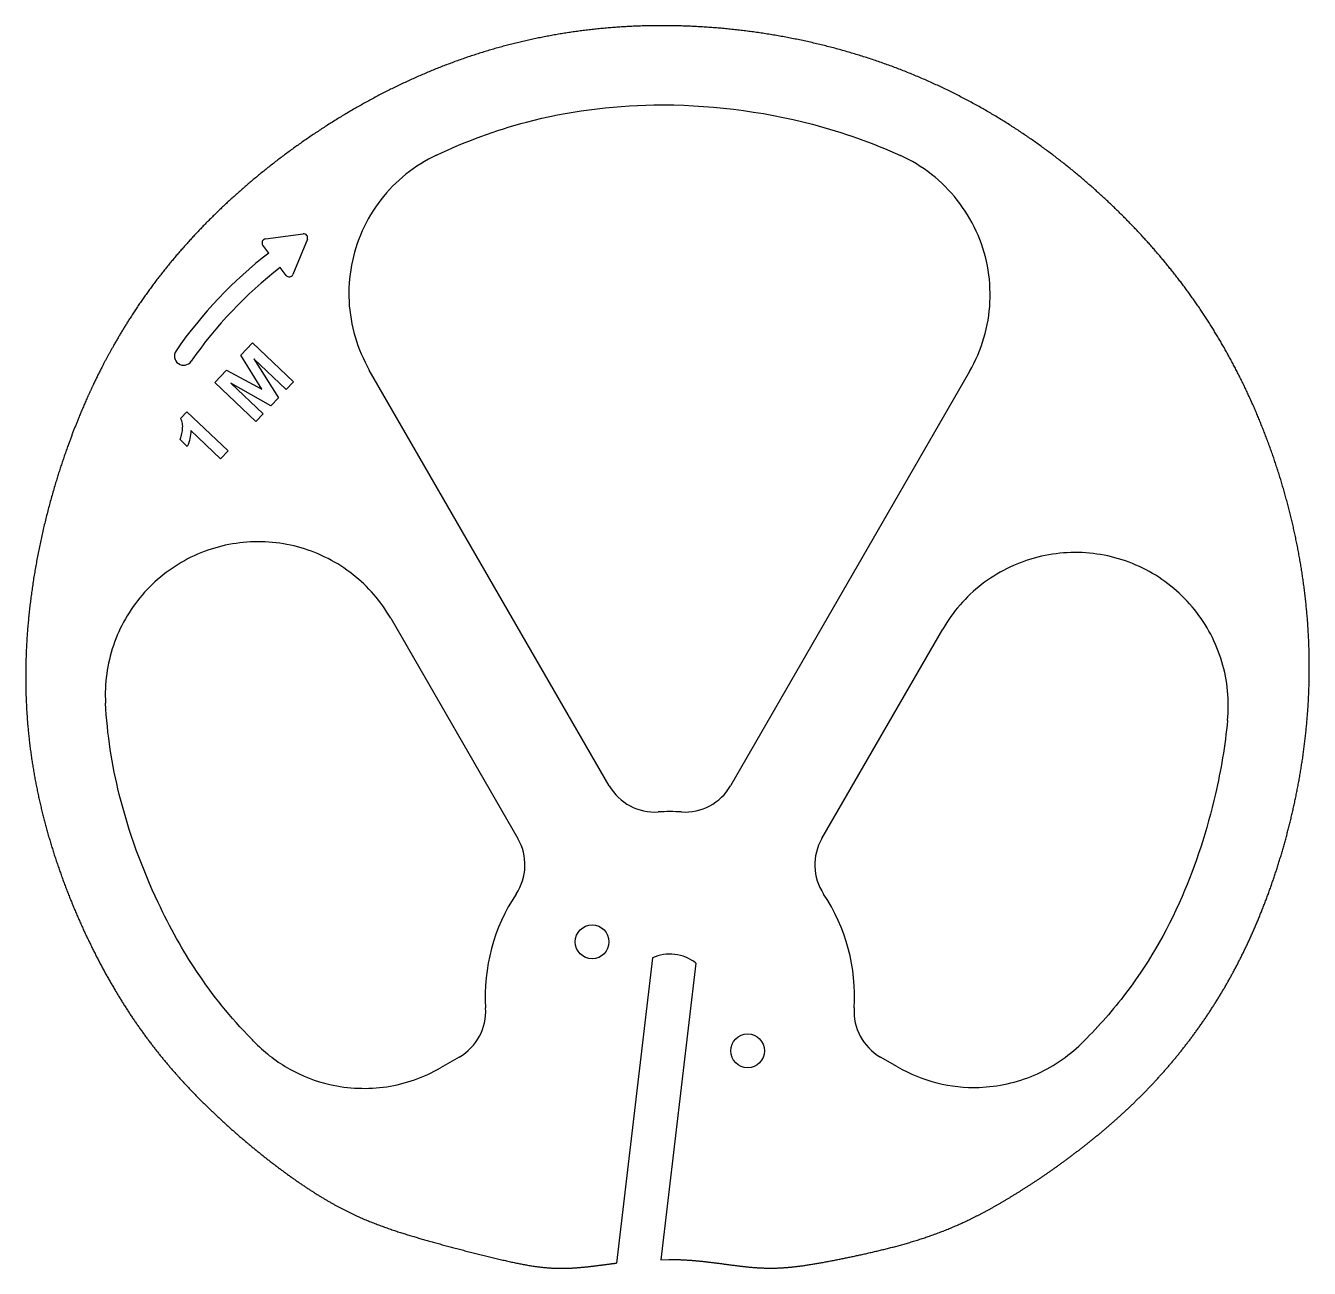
# Model space of a CAD drawing. Extents: x 351 to 594, y 95 to 331.
import ezdxf

# ---------------------------------------------------------------- set-up
doc = ezdxf.new("R2010")
doc.units = 0
doc.header["$LTSCALE"] = 12.7
doc.layers.add('VISIBLE', color=7, linetype='CONTINUOUS')

msp = doc.modelspace()

# ---------------------------------------------------------------- linework, layer by layer
at = {"layer": 'VISIBLE'}
for p, q in [((396.36, 290.19), (403.52, 291.16)), ((404.31, 290.13), (401.57, 283.45)), ((397.01, 287.52), (395.87, 288.99)), ((400.28, 283.28), (399.15, 284.75)), ((391.68, 268.14), (393.92, 270.5)), ((393.92, 270.5), (401.7, 263.1)), ((395.66, 261.7), (391.68, 268.14)), ((386.78, 262.98), (389.01, 265.33)), ((389.01, 265.33), (395.66, 261.7)), ((394.19, 267.47), (398.85, 260.1)), ((400.32, 261.64), (394.19, 267.47)), ((461.54, 186.59), (416.06, 265.35)), ((394.56, 255.58), (386.78, 262.98)), ((389.82, 262.87), (395.95, 257.05)), ((397.41, 258.59), (389.82, 262.87)), ((401.7, 263.1), (400.32, 261.64)), ((529.85, 265.1), (484.53, 186.59)), ((398.85, 260.1), (397.41, 258.59)), ((380.31, 256.24), (381.46, 257.45)), ((381.46, 257.45), (389.28, 250.03)), ((395.95, 257.05), (394.56, 255.58)), ((387.86, 248.53), (382.24, 253.88)), ((381.54, 250.87), (380.18, 252.16)), ((389.28, 250.03), (387.86, 248.53)), ((420.12, 218.32), (444.22, 176.59)), ((501.85, 176.59), (524.77, 216.28)), ((469.71, 153.96), (462.9, 96.13)), ((477.96, 152.98), (471.32, 96.74)), ((433.12, 135.18), (429.57, 133.13)), ((516.2, 133.3), (512.94, 135.18)), ((471.32, 96.74), (472.82, 96.84))]:
    msp.add_line(p, q, dxfattribs=at)
for centre in [(458.29, 157.01), (487.77, 136.35)]:
    msp.add_circle(centre, 3.2, dxfattribs=at)
for centre, radius, start, end in [((396.46, 289.45), 0.75, 97.6733, 217.6733), ((403.62, 290.41), 0.75, 337.6733, 97.6733), ((448.04, 221.43), 83.5, 127.6733, 145.2639), ((448.04, 221.43), 80, 127.6733, 145.2639), ((400.88, 283.74), 0.75, 217.6733, 337.6733), ((380.86, 268.01), 1.75, 145.2639, 325.2639), ((470.2, 191.59), 10, 210, 273.6122), ((475.87, 191.59), 10, 266.3878, 330), ((473.03, 146.68), 35, 86.3878, 93.6122), ((435.56, 171.59), 10, 326.3878, 30), ((510.51, 171.59), 10, 150, 213.6122), ((473.03, 146.68), 35, 146.3878, 183.6122), ((473.03, 146.68), 35, 356.3878, 33.6122), ((473.03, 146.68), 8, 52.0273, 114.5241), ((428.12, 143.84), 10, 300, 3.6122), ((517.94, 143.84), 10, 176.3878, 240)]:
    msp.add_arc(centre, radius, start, end, dxfattribs=at)
for points, degree, knots in [([(472.82, 96.84), (473.16, 96.83), (474.48, 96.82), (476.75, 96.73), (479.9, 96.44), (483.79, 95.9), (487.93, 95.33), (491.78, 95.08), (495.52, 95.25), (499.37, 95.77), (503.52, 96.53), (508.04, 97.44), (512.81, 98.5), (517.65, 99.74), (522.36, 101.21), (526.86, 102.95), (531.18, 104.98), (535.42, 107.29), (539.69, 109.89), (544.06, 112.77), (548.52, 115.93), (553.01, 119.38), (557.47, 123.13), (561.82, 127.18), (565.97, 131.51), (569.88, 136.1), (573.52, 140.92), (576.86, 145.97), (579.9, 151.22), (582.63, 156.66), (585.09, 162.31), (587.29, 168.18), (589.22, 174.27), (590.91, 180.61), (592.31, 187.19), (593.38, 194.02), (594.09, 201.09), (594.36, 208.37), (594.17, 215.84), (593.47, 223.42), (592.28, 231.05), (590.6, 238.63), (588.48, 246.07), (585.94, 253.27), (583.04, 260.17), (579.8, 266.71), (576.26, 272.89), (572.42, 278.71), (568.28, 284.22), (563.85, 289.45), (559.11, 294.46), (554.04, 299.27), (548.63, 303.88), (542.88, 308.25), (536.76, 312.36), (530.28, 316.15), (523.45, 319.57), (516.3, 322.57), (508.87, 325.13), (501.22, 327.22), (493.41, 328.82), (485.53, 329.94), (477.63, 330.57), (469.77, 330.7), (462, 330.35), (454.34, 329.49), (446.82, 328.12), (439.44, 326.26), (432.21, 323.89), (425.14, 321.04), (418.26, 317.73), (411.59, 314.01), (405.17, 309.92), (399.04, 305.53), (393.25, 300.87), (387.82, 295.99), (382.78, 290.9), (378.13, 285.59), (373.86, 280.04), (369.95, 274.2), (367.1, 269.29), (365.11, 265.47), (363.85, 262.85), (363.24, 261.53)], 5, [0.3470565, 0.3470565, 0.3470565, 0.3470565, 0.3470565, 0.3470565, 0.35, 0.3583333, 0.3666667, 0.375, 0.3833333, 0.3916667, 0.4, 0.4083333, 0.4166667, 0.425, 0.4333333, 0.4416667, 0.45, 0.4583333, 0.4666667, 0.475, 0.4833333, 0.4916667, 0.5, 0.5083333, 0.5166667, 0.525, 0.5333333, 0.5416667, 0.55, 0.5583333, 0.5666667, 0.575, 0.5833333, 0.5916667, 0.6, 0.6083333, 0.6166667, 0.625, 0.6333333, 0.6416667, 0.65, 0.6583333, 0.6666667, 0.675, 0.6833333, 0.6916667, 0.7, 0.7083333, 0.7166667, 0.725, 0.7333333, 0.7416667, 0.75, 0.7583333, 0.7666667, 0.775, 0.7833333, 0.7916667, 0.8, 0.8083333, 0.8166667, 0.825, 0.8333333, 0.8416667, 0.85, 0.8583333, 0.8666667, 0.875, 0.8833333, 0.8916667, 0.9, 0.9083333, 0.9166667, 0.925, 0.9333333, 0.9416667, 0.95, 0.9583333, 0.9666667, 0.975, 0.9833333, 0.9916667, 1, 1, 1, 1, 1, 1]), ([(428.8, 306.08), (434.34, 308.69), (440.03, 310.79), (445.85, 312.33), (453.61, 314.38), (461.67, 315.46), (470.02, 315.58), (479.96, 315.72), (490.3, 314.48), (500.06, 311.91), (505.87, 310.39), (511.45, 308.4), (516.72, 306.01)], 3, [-0.9033467, -0.9033467, -0.9033467, -0.9033467, -0.8804404, -0.8804404, -0.8804404, -0.8499784, -0.8499784, -0.8499784, -0.8137497, -0.8137497, -0.8137497, -0.792192, -0.792192, -0.792192, -0.792192]), ([(428.8, 306.08), (426.74, 305.11), (424.79, 303.89), (423.01, 302.46), (419.45, 299.6), (416.58, 295.88), (414.71, 291.72), (412.84, 287.55), (411.98, 282.93), (412.21, 278.37), (412.45, 273.81), (413.78, 269.31), (416.06, 265.35)], 3, [0, 0, 0, 0, 0.686822, 0.686822, 0.686822, 2.060466, 2.060466, 2.060466, 3.434111, 3.434111, 3.434111, 4.807755, 4.807755, 4.807755, 4.807755]), ([(529.85, 265.1), (531.01, 267.09), (531.92, 269.22), (532.57, 271.43), (533.87, 275.86), (534.09, 280.59), (533.21, 285.11), (532.33, 289.64), (530.36, 293.95), (527.5, 297.56), (524.65, 301.18), (520.92, 304.1), (516.72, 306.01)], 3, [0, 0, 0, 0, 0.693075, 0.693075, 0.693075, 2.079226, 2.079226, 2.079226, 3.465377, 3.465377, 3.465377, 4.851528, 4.851528, 4.851528, 4.851528]), ([(363.24, 261.53), (362.63, 260.2), (361.44, 257.52), (359.75, 253.42), (357.7, 247.77), (355.5, 240.52), (353.69, 233.13), (352.3, 225.71), (351.35, 218.32), (350.87, 211.04), (350.85, 203.9), (351.3, 196.91), (352.19, 190.08), (353.5, 183.41), (355.2, 176.91), (357.24, 170.57), (359.56, 164.44), (362.14, 158.55), (364.92, 152.95), (367.88, 147.66), (371.03, 142.67), (374.39, 137.96), (378.01, 133.46), (381.91, 129.12), (386.12, 124.92), (390.57, 120.85), (395.15, 117), (399.72, 113.47), (404.15, 110.36), (408.38, 107.72), (412.46, 105.55), (416.58, 103.76), (420.93, 102.21), (425.64, 100.78), (430.64, 99.4), (435.68, 98.09), (440.45, 96.9), (444.74, 95.93), (448.56, 95.28), (452.18, 95.04), (455.65, 95.22), (458.63, 95.58), (460.91, 95.88), (462.36, 96.07), (462.9, 96.13)], 5, [0, 0, 0, 0, 0, 0, 0.0083333, 0.0166667, 0.025, 0.0333333, 0.0416667, 0.05, 0.0583333, 0.0666667, 0.075, 0.0833333, 0.0916667, 0.1, 0.1083333, 0.1166667, 0.125, 0.1333333, 0.1416667, 0.15, 0.1583333, 0.1666667, 0.175, 0.1833333, 0.1916667, 0.2, 0.2083333, 0.2166667, 0.225, 0.2333333, 0.2416667, 0.25, 0.2583333, 0.2666667, 0.275, 0.2833333, 0.2916667, 0.3, 0.3083333, 0.3166667, 0.325, 0.3298623, 0.3298623, 0.3298623, 0.3298623, 0.3298623, 0.3298623]), ([(380.66, 254.12), (380.68, 254.5), (380.72, 255.23), (380.44, 255.91), (380.31, 256.24)], 3, [0, 0, 0, 0, 0.1127081, 0.2174206, 0.2174206, 0.2174206, 0.2174206]), ([(380.18, 252.16), (380.3, 252.45), (380.54, 253.08), (380.62, 253.75), (380.66, 254.12)], 3, [0, 0, 0, 0, 0.0923101, 0.2023129, 0.2023129, 0.2023129, 0.2023129]), ([(382.24, 253.88), (382.2, 253.36), (382.14, 252.32), (381.74, 251.36), (381.54, 250.87)], 3, [0, 0, 0, 0, 0.1533329, 0.3101167, 0.3101167, 0.3101167, 0.3101167]), ([(420.12, 218.32), (418.28, 221.51), (415.82, 224.35), (412.91, 226.63), (410.01, 228.91), (406.67, 230.63), (403.13, 231.66), (399.59, 232.69), (395.84, 233.04), (392.17, 232.68), (388.5, 232.32), (384.9, 231.25), (381.62, 229.55), (378.35, 227.84), (375.41, 225.51), (373, 222.71), (370.6, 219.91), (368.74, 216.64), (367.55, 213.15), (366.36, 209.66), (365.85, 205.93), (366.05, 202.25)], 3, [0, 0, 0, 0, 1.110383, 1.110383, 1.110383, 2.220765, 2.220765, 2.220765, 3.331148, 3.331148, 3.331148, 4.44153, 4.44153, 4.44153, 5.551913, 5.551913, 5.551913, 6.662295, 6.662295, 6.662295, 7.772678, 7.772678, 7.772678, 7.772678]), ([(578.74, 198.94), (579.11, 202.67), (578.74, 206.48), (577.67, 210.07), (576.6, 213.66), (574.82, 217.05), (572.47, 219.97), (570.12, 222.89), (567.19, 225.35), (563.91, 227.16), (560.63, 228.98), (556.99, 230.15), (553.26, 230.58), (549.54, 231.02), (545.73, 230.73), (542.11, 229.72), (538.5, 228.72), (535.08, 227), (532.12, 224.71), (529.15, 222.41), (526.64, 219.53), (524.77, 216.28)], 3, [0, 0, 0, 0, 1.128795, 1.128795, 1.128795, 2.257591, 2.257591, 2.257591, 3.386386, 3.386386, 3.386386, 4.515181, 4.515181, 4.515181, 5.643977, 5.643977, 5.643977, 6.772772, 6.772772, 6.772772, 7.901567, 7.901567, 7.901567, 7.901567]), ([(394.49, 137.81), (394.23, 138.08), (393.96, 138.35), (393.7, 138.62), (389.73, 142.7), (386.39, 146.81), (383.32, 151.43), (380.71, 155.35), (378.27, 159.69), (376.03, 164.44), (373.03, 170.79), (370.44, 177.78), (368.67, 184.92), (367.27, 190.54), (366.38, 196.28), (366.05, 202.25)], 3, [-0.1787708, -0.1787708, -0.1787708, -0.1787708, -0.176937, -0.176937, -0.176937, -0.1493411, -0.1493411, -0.1493411, -0.125865, -0.125865, -0.125865, -0.0943987, -0.0943987, -0.0943987, -0.069621, -0.069621, -0.069621, -0.069621]), ([(578.74, 198.94), (578.27, 194.15), (577.48, 189.52), (576.46, 185.06), (574.86, 178.08), (572.71, 171.56), (570.12, 165.6), (567.11, 158.67), (563.45, 152.42), (559.02, 146.69), (556.56, 143.52), (553.87, 140.52), (551.01, 137.71)], 3, [-0.6206895, -0.6206895, -0.6206895, -0.6206895, -0.6013306, -0.6013306, -0.6013306, -0.5710044, -0.5710044, -0.5710044, -0.5357217, -0.5357217, -0.5357217, -0.5161532, -0.5161532, -0.5161532, -0.5161532]), ([(394.49, 137.81), (396.41, 135.88), (398.6, 134.22), (400.97, 132.9), (403.35, 131.58), (405.91, 130.59), (408.56, 129.98), (412.09, 129.17), (415.78, 129.03), (419.36, 129.56), (422.95, 130.1), (426.43, 131.32), (429.57, 133.13)], 3, [0, 0, 0, 0, 0.817523, 0.817523, 0.817523, 1.635046, 1.635046, 1.635046, 2.725076, 2.725076, 2.725076, 3.815107, 3.815107, 3.815107, 3.815107]), ([(516.2, 133.3), (518.53, 131.95), (521.05, 130.94), (523.66, 130.28), (526.27, 129.63), (528.98, 129.34), (531.66, 129.43), (535.25, 129.55), (538.81, 130.34), (542.11, 131.75), (545.41, 133.17), (548.44, 135.2), (551.01, 137.71)], 3, [0, 0, 0, 0, 0.80933, 0.80933, 0.80933, 1.618661, 1.618661, 1.618661, 2.697768, 2.697768, 2.697768, 3.776875, 3.776875, 3.776875, 3.776875])]:
    msp.add_open_spline(points, degree=degree, knots=knots, dxfattribs=at)

doc.saveas('drawing.dxf')
